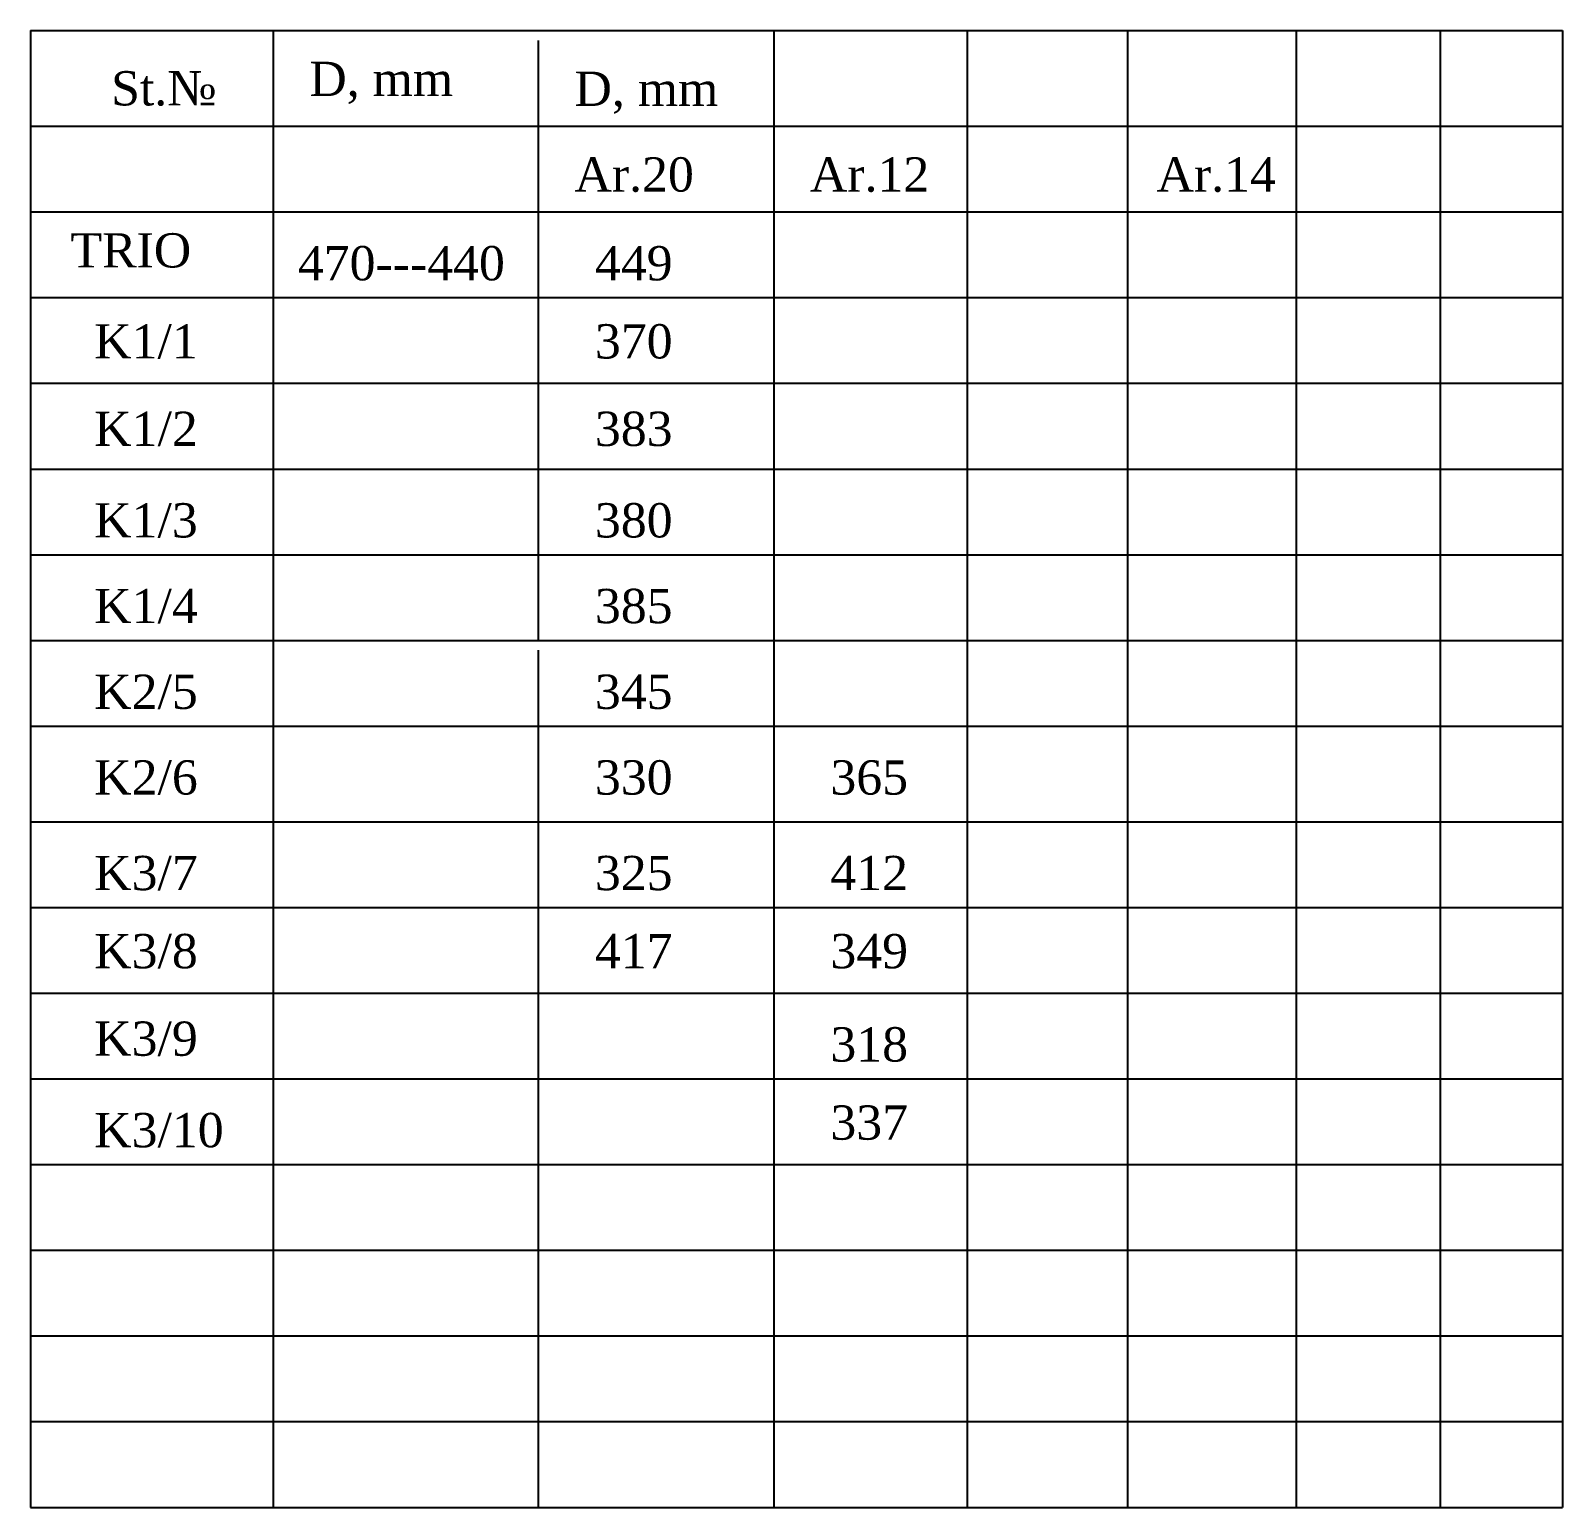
# Model space of a CAD drawing. Header units: millimetres. Extents: x -954 to 34898, y -2134 to 12006.
# Drawn here: x 25497 to 26391, y 5547 to 6408 of the extents above; entities that cross this region are included whole.
import ezdxf

# ---------------------------------------------------------------- set-up
doc = ezdxf.new("R2010")
doc.units = ezdxf.units.MM
doc.header["$LTSCALE"] = 3
doc.layers.add('AM_5', color=3, linetype='Continuous', lineweight=25)
doc.styles.add('s25x4', font='times.ttf', dxfattribs={"height": 100})

msp = doc.modelspace()

# ---------------------------------------------------------------- linework, layer by layer
at = {"layer": 'AM_5'}
for p, q in [((25497.12, 6408.393), (26391.007, 6408.393)), ((25497.12, 6408.393), (25497.12, 6052.639)), ((25638.614, 6408.393), (25638.614, 6052.639)), ((25793.351, 6402.639), (25793.351, 6052.639)), ((25930.755, 6408.393), (25930.755, 6052.639)), ((26043.648, 6408.393), (26043.648, 6052.639)), ((26137.135, 6408.393), (26137.135, 6052.639)), ((26235.721, 6408.393), (26235.721, 6052.639)), ((26319.617, 6408.393), (26319.617, 6052.639)), ((26391.007, 6408.393), (26391.007, 6052.639)), ((25497.12, 6352.639), (26391.007, 6352.639)), ((25497.12, 6302.639), (26391.007, 6302.639)), ((25497.12, 6252.639), (26391.007, 6252.639)), ((25497.12, 6202.639), (26391.007, 6202.639)), ((25497.12, 6152.639), (26391.007, 6152.639)), ((25497.12, 6102.639), (26391.007, 6102.639)), ((25497.12, 6052.639), (25497.12, 5546.884)), ((25497.12, 6052.639), (26391.007, 6052.639)), ((25638.614, 6052.639), (25638.614, 5546.884)), ((25930.755, 6052.639), (25930.755, 5546.884)), ((26043.648, 6052.639), (26043.648, 5546.884)), ((26137.135, 6052.639), (26137.135, 5546.884)), ((26235.721, 6052.639), (26235.721, 5546.884)), ((26319.617, 6052.639), (26319.617, 5546.884)), ((26391.007, 6052.639), (26391.007, 5546.884)), ((25793.351, 6046.884), (25793.351, 5546.884)), ((25497.12, 6002.639), (26391.007, 6002.639)), ((25497.12, 5946.884), (26391.007, 5946.884)), ((25497.12, 5896.884), (26391.007, 5896.884)), ((25497.12, 5846.884), (26391.007, 5846.884)), ((25497.12, 5796.884), (26391.007, 5796.884)), ((25497.12, 5746.884), (26391.007, 5746.884)), ((25497.12, 5696.884), (26391.007, 5696.884)), ((25497.12, 5646.884), (26391.007, 5646.884)), ((25497.12, 5596.884), (26391.007, 5596.884)), ((25497.12, 5546.884), (26391.007, 5546.884))]:
    msp.add_line(p, q, dxfattribs=at)

# ---------------------------------------------------------------- texts
at = {"layer": 'AM_5', "style": 's25x4'}
for s, p in [('St.№', (25544.098, 6364.775)), ('D, mm', (25659.775, 6370.251)), ('D, mm', (25814.512, 6364.497)), ('Ar.20', (25814.512, 6314.497)), ('Ar.12', (25951.916, 6314.497)), ('Ar.14', (26154.188, 6314.497)), ('TRIO', (25520.352, 6270.23)), ('470---440', (25653.062, 6262.723)), ('449', (25826.438, 6262.723)), ('K1/1', (25534.243, 6217.143)), ('370', (25826.438, 6217.143)), ('K1/2', (25534.243, 6166.108)), ('383', (25826.438, 6166.108)), ('K1/3', (25534.243, 6112.723)), ('380', (25826.438, 6112.723)), ('K1/4', (25534.243, 6062.723)), ('385', (25826.438, 6062.723)), ('K2/5', (25534.243, 6012.723)), ('345', (25826.438, 6012.723)), ('K2/6', (25534.243, 5962.723)), ('330', (25826.438, 5962.723)), ('365', (25963.842, 5962.723)), ('K3/7', (25534.243, 5906.969)), ('325', (25826.438, 5906.969)), ('412', (25963.842, 5906.969)), ('K3/8', (25534.243, 5861.389)), ('417', (25826.438, 5861.389)), ('349', (25963.842, 5861.389)), ('K3/9', (25534.243, 5810.354)), ('318', (25963.842, 5806.969)), ('K3/10', (25534.243, 5756.969)), ('337', (25963.842, 5761.389))]:
    msp.add_text(s, height=20, dxfattribs=at).set_placement(p)

doc.saveas('drawing.dxf')
